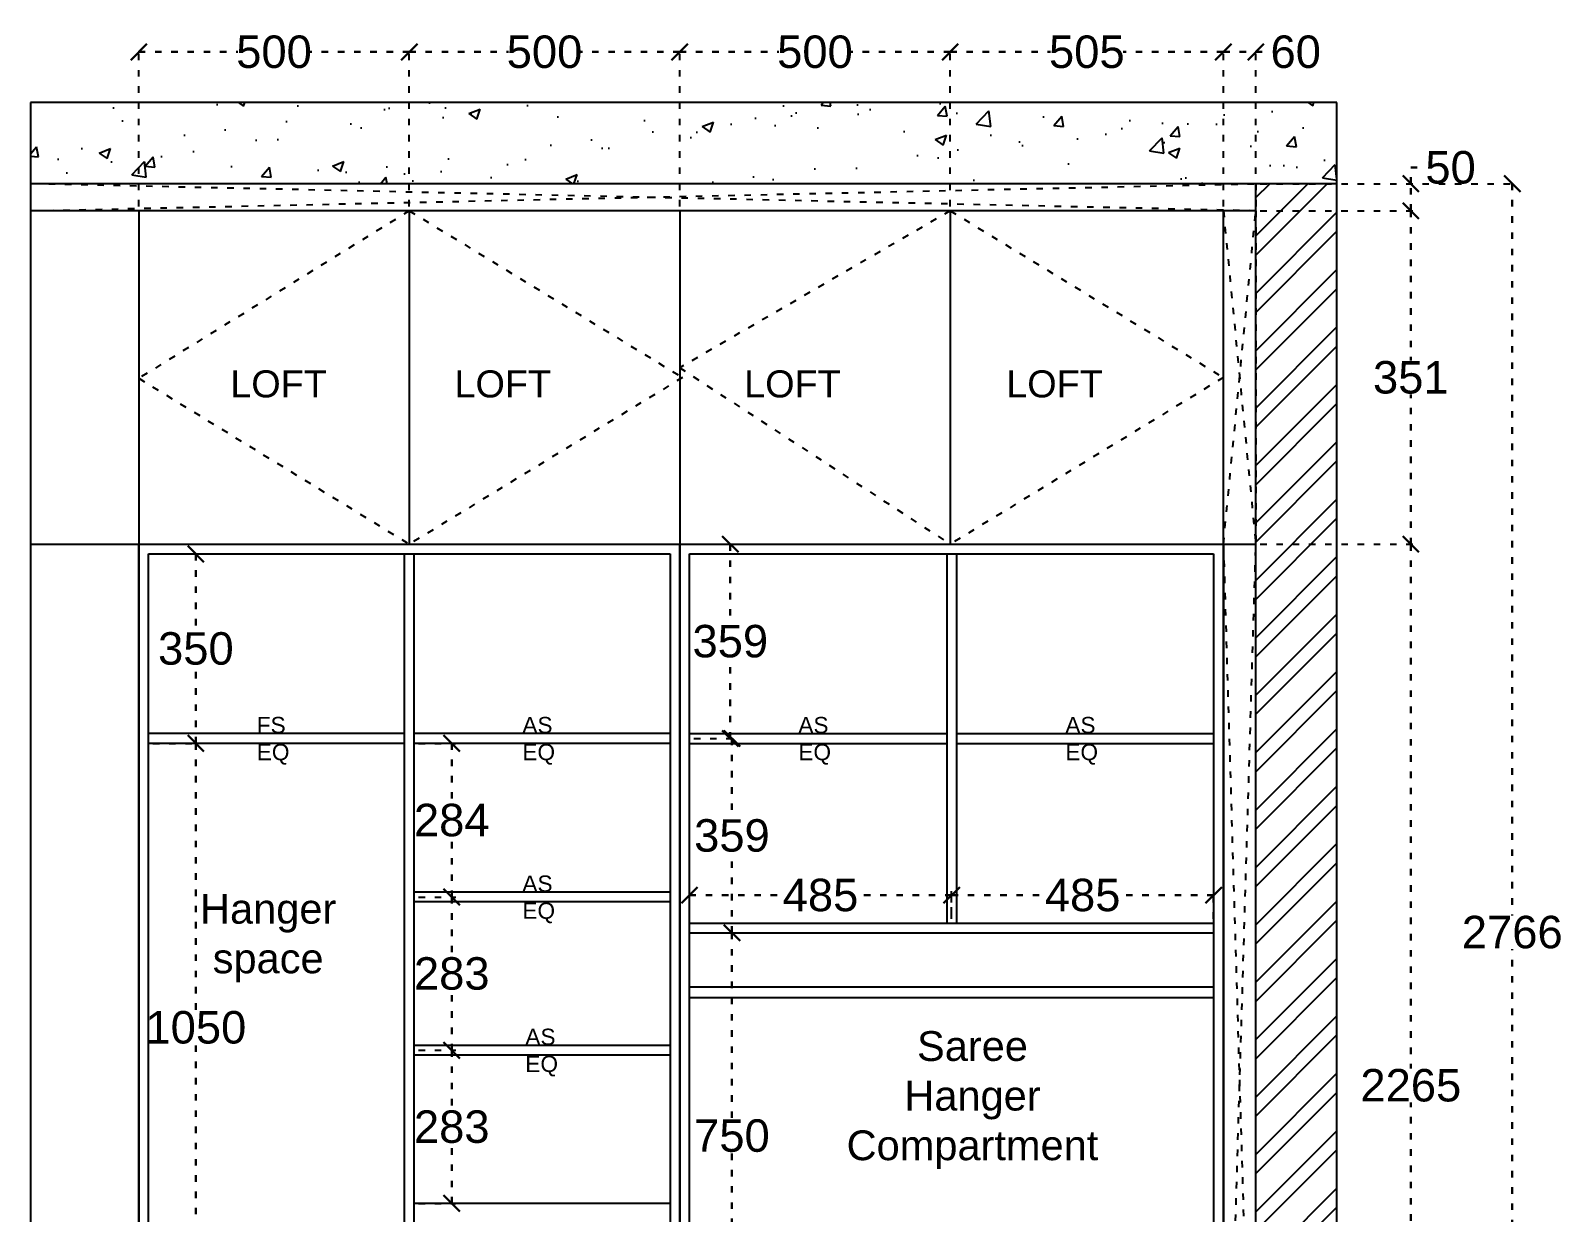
# Model space of a CAD drawing. Header units: millimetres. Extents: x 220712 to 1505573, y -354410 to 241923.
# Drawn here: x 250790 to 253620, y 116067 to 118250 of the extents above; entities that cross this region are included whole.
import ezdxf

# ---------------------------------------------------------------- set-up
doc = ezdxf.new("R2010")
doc.units = ezdxf.units.MM
doc.header["$MEASUREMENT"] = 0
doc.linetypes.add('ACAD_ISO03W100', pattern=[30, 12, -18])
doc.layers.add('Walls', color=253, linetype='Continuous')
doc.layers.add('Words', color=7, linetype='Continuous')
doc.styles.get("Standard").update_dxf_attribs({"font": 'arial.ttf'})
doc.dimstyles.get("Standard").update_dxf_attribs({"dimtxt": 60, "dimasz": 30, "dimexe": 7.75, "dimexo": 8.13, "dimgap": 0.63, "dimtad": 0, "dimtih": 1, "dimtoh": 1, "dimdec": 0, "dimzin": 0, "dimtxsty": 'Standard', "dimblk": 'OBLIQUE', "dimcen": 2.25, "dimclrd": 1, "dimclre": 1, "dimclrt": 1, "dimadec": 0, "dimazin": 0, "dimtfac": 1, "dimtdec": 0, "dimtofl": 0, "dimtmove": 0, "dimatfit": 3, "dimfxl": 1, "dimtolj": 1, "dimtzin": 0, "dimlwd": 30, "dimarcsym": 0})

# ---------------------------------------------------------------- blocks, each defined once
blk = doc.blocks.new('_Oblique')
at = {"color": 0, "linetype": 'ByBlock', "lineweight": -2}
blk.add_line((-0.5, -0.5), (0.5, 0.5), dxfattribs=at)
blk = doc.blocks.new('*D1168')
at = {"layer": 'Defpoints', "color": 0, "linetype": 'ACAD_ISO03W100', "transparency": 16777216}
for p in [(253055, 117301), (253341.5, 117301), (253055, 115301)]:
    blk.add_point(p, dxfattribs=at)
at = {"layer": 'Walls', "color": 1, "linetype": 'ACAD_ISO03W100', "lineweight": -2, "transparency": 16777216}
for p, q in [((253063.1, 117301), (253349.3, 117301)), ((253063.1, 115301), (253349.3, 115301))]:
    blk.add_line(p, q, dxfattribs=at)
at = {"layer": 'Walls', "color": 1, "linetype": 'ACAD_ISO03W100', "lineweight": 30, "transparency": 16777216}
for p, q in [((253341.5, 117301), (253341.5, 116332.3)), ((253341.5, 115301), (253341.5, 116269.7))]:
    blk.add_line(p, q, dxfattribs=at)
at = {"layer": 'Walls', "color": 1, "linetype": 'ACAD_ISO03W100', "lineweight": 30, "transparency": 16777216, "xscale": 30, "yscale": 30, "zscale": 30}
for p, rotation in [((253341.5, 117301), 90), ((253341.5, 115301), 270)]:
    blk.add_blockref('_Oblique', p, dxfattribs=dict(at, rotation=rotation))
at = {"layer": 'Walls', "color": 1, "linetype": 'ACAD_ISO03W100', "transparency": 16777216, "insert": (253341.5, 116301), "char_height": 60, "attachment_point": 5}
blk.add_mtext('\\A1;2265', dxfattribs=at)
blk = doc.blocks.new('*D1169')
at = {"layer": 'Defpoints', "color": 0, "linetype": 'ACAD_ISO03W100', "transparency": 16777216}
for p in [(253055, 117917), (253055, 117301), (253341.5, 117301)]:
    blk.add_point(p, dxfattribs=at)
at = {"layer": 'Walls', "color": 1, "linetype": 'ACAD_ISO03W100', "lineweight": -2, "transparency": 16777216}
for p, q in [((253063.1, 117917), (253349.3, 117917)), ((253063.1, 117301), (253349.3, 117301))]:
    blk.add_line(p, q, dxfattribs=at)
at = {"layer": 'Walls', "color": 1, "linetype": 'ACAD_ISO03W100', "lineweight": 30, "transparency": 16777216}
for p, q in [((253341.5, 117917), (253341.5, 117640.3)), ((253341.5, 117301), (253341.5, 117577.7))]:
    blk.add_line(p, q, dxfattribs=at)
at = {"layer": 'Walls', "color": 1, "linetype": 'ACAD_ISO03W100', "lineweight": 30, "transparency": 16777216, "xscale": 30, "yscale": 30, "zscale": 30}
for p, rotation in [((253341.5, 117917), 90), ((253341.5, 117301), 270)]:
    blk.add_blockref('_Oblique', p, dxfattribs=dict(at, rotation=rotation))
at = {"layer": 'Walls', "color": 1, "linetype": 'ACAD_ISO03W100', "transparency": 16777216, "insert": (253341.5, 117609), "char_height": 60, "attachment_point": 5}
blk.add_mtext('\\A1;351', dxfattribs=at)
blk = doc.blocks.new('*D1170')
at = {"layer": 'Defpoints', "color": 0, "linetype": 'ACAD_ISO03W100', "transparency": 16777216}
for p in [(253055, 117967), (253341.5, 117967), (253054.8, 117917)]:
    blk.add_point(p, dxfattribs=at)
at = {"layer": 'Walls', "color": 1, "linetype": 'ACAD_ISO03W100', "lineweight": 30, "transparency": 16777216}
for p, q in [((253341.5, 117967), (253341.5, 117997)), ((253341.5, 117997), (253371.5, 117997)), ((253341.5, 117917), (253341.5, 117967))]:
    blk.add_line(p, q, dxfattribs=at)
at = {"layer": 'Walls', "color": 1, "linetype": 'ACAD_ISO03W100', "lineweight": -2, "transparency": 16777216}
for p, q in [((253063.1, 117967), (253349.3, 117967)), ((253062.9, 117917), (253349.3, 117917))]:
    blk.add_line(p, q, dxfattribs=at)
at = {"layer": 'Walls', "color": 1, "linetype": 'ACAD_ISO03W100', "lineweight": 30, "transparency": 16777216, "xscale": 30, "yscale": 30, "zscale": 30}
for p, rotation in [((253341.5, 117967), 90), ((253341.5, 117917), 270)]:
    blk.add_blockref('_Oblique', p, dxfattribs=dict(at, rotation=rotation))
at = {"layer": 'Walls', "color": 1, "linetype": 'ACAD_ISO03W100', "transparency": 16777216, "insert": (253415, 117997), "char_height": 60, "attachment_point": 5}
blk.add_mtext('\\A1;50', dxfattribs=at)
blk = doc.blocks.new('*D1171')
at = {"layer": 'Defpoints', "color": 0, "linetype": 'ACAD_ISO03W100', "transparency": 16777216}
for p in [(253205, 117967), (253206.2, 115201), (253529, 115201)]:
    blk.add_point(p, dxfattribs=at)
at = {"layer": 'Walls', "color": 1, "linetype": 'ACAD_ISO03W100', "lineweight": -2, "transparency": 16777216}
for p, q in [((253213.1, 117967), (253536.8, 117967)), ((253214.3, 115201), (253536.8, 115201))]:
    blk.add_line(p, q, dxfattribs=at)
at = {"layer": 'Walls', "color": 1, "linetype": 'ACAD_ISO03W100', "lineweight": 30, "transparency": 16777216}
for p, q in [((253529, 117967), (253529, 116615.3)), ((253529, 115201), (253529, 116552.7))]:
    blk.add_line(p, q, dxfattribs=at)
at = {"layer": 'Walls', "color": 1, "linetype": 'ACAD_ISO03W100', "lineweight": 30, "transparency": 16777216, "xscale": 30, "yscale": 30, "zscale": 30}
for p, rotation in [((253529, 117967), 90), ((253529, 115201), 270)]:
    blk.add_blockref('_Oblique', p, dxfattribs=dict(at, rotation=rotation))
at = {"layer": 'Walls', "color": 1, "linetype": 'ACAD_ISO03W100', "transparency": 16777216, "insert": (253529, 116584), "char_height": 60, "attachment_point": 5}
blk.add_mtext('\\A1;2766', dxfattribs=at)
blk = doc.blocks.new('*D1172')
at = {"layer": 'Defpoints', "color": 0, "linetype": 'ACAD_ISO03W100', "transparency": 16777216}
for p in [(252492.5, 116652.5), (252008, 116601), (252492.5, 116601)]:
    blk.add_point(p, dxfattribs=at)
at = {"layer": 'Walls', "color": 1, "linetype": 'ACAD_ISO03W100', "lineweight": -2, "transparency": 16777216}
for p, q in [((252008, 116609.1), (252008, 116660.3)), ((252492.5, 116609.1), (252492.5, 116660.3))]:
    blk.add_line(p, q, dxfattribs=at)
at = {"layer": 'Walls', "color": 1, "linetype": 'ACAD_ISO03W100', "lineweight": 30, "transparency": 16777216}
for p, q in [((252008, 116652.5), (252181.9, 116652.5)), ((252492.5, 116652.5), (252318.6, 116652.5))]:
    blk.add_line(p, q, dxfattribs=at)
at = {"layer": 'Walls', "color": 1, "linetype": 'ACAD_ISO03W100', "lineweight": 30, "transparency": 16777216, "xscale": 30, "yscale": 30, "zscale": 30, "rotation": 180}
blk.add_blockref('_Oblique', (252008, 116652.5), dxfattribs=at)
at = {"layer": 'Walls', "color": 1, "linetype": 'ACAD_ISO03W100', "lineweight": 30, "transparency": 16777216, "xscale": 30, "yscale": 30, "zscale": 30}
blk.add_blockref('_Oblique', (252492.5, 116652.5), dxfattribs=at)
at = {"layer": 'Walls', "color": 1, "linetype": 'ACAD_ISO03W100', "transparency": 16777216, "insert": (252250.2, 116652.5), "char_height": 60, "attachment_point": 5}
blk.add_mtext('\\A1;485', dxfattribs=at)
blk = doc.blocks.new('*D1173')
at = {"layer": 'Defpoints', "color": 0, "linetype": 'ACAD_ISO03W100', "transparency": 16777216}
for p in [(252977, 116652.5), (252492.5, 116610), (252977, 116601)]:
    blk.add_point(p, dxfattribs=at)
at = {"layer": 'Walls', "color": 1, "linetype": 'ACAD_ISO03W100', "lineweight": -2, "transparency": 16777216}
for p, q in [((252492.5, 116618.1), (252492.5, 116660.3)), ((252977, 116609.1), (252977, 116660.3))]:
    blk.add_line(p, q, dxfattribs=at)
at = {"layer": 'Walls', "color": 1, "linetype": 'ACAD_ISO03W100', "lineweight": 30, "transparency": 16777216}
for p, q in [((252492.5, 116652.5), (252666.4, 116652.5)), ((252977, 116652.5), (252803.1, 116652.5))]:
    blk.add_line(p, q, dxfattribs=at)
at = {"layer": 'Walls', "color": 1, "linetype": 'ACAD_ISO03W100', "lineweight": 30, "transparency": 16777216, "xscale": 30, "yscale": 30, "zscale": 30, "rotation": 180}
blk.add_blockref('_Oblique', (252492.5, 116652.5), dxfattribs=at)
at = {"layer": 'Walls', "color": 1, "linetype": 'ACAD_ISO03W100', "lineweight": 30, "transparency": 16777216, "xscale": 30, "yscale": 30, "zscale": 30}
blk.add_blockref('_Oblique', (252977, 116652.5), dxfattribs=at)
at = {"layer": 'Walls', "color": 1, "linetype": 'ACAD_ISO03W100', "transparency": 16777216, "insert": (252734.8, 116652.5), "char_height": 60, "attachment_point": 5}
blk.add_mtext('\\A1;485', dxfattribs=at)
blk = doc.blocks.new('*D1174')
at = {"layer": 'Defpoints', "color": 0, "linetype": 'ACAD_ISO03W100', "transparency": 16777216}
for p in [(252008, 116942), (252086.5, 116942), (252008, 116583)]:
    blk.add_point(p, dxfattribs=at)
at = {"layer": 'Walls', "color": 1, "linetype": 'ACAD_ISO03W100', "lineweight": -2, "transparency": 16777216}
for p, q in [((252016.1, 116942), (252094.3, 116942)), ((252016.1, 116583), (252094.3, 116583))]:
    blk.add_line(p, q, dxfattribs=at)
at = {"layer": 'Walls', "color": 1, "linetype": 'ACAD_ISO03W100', "lineweight": 30, "transparency": 16777216}
for p, q in [((252086.5, 116942), (252086.5, 116793.8)), ((252086.5, 116583), (252086.5, 116731.2))]:
    blk.add_line(p, q, dxfattribs=at)
at = {"layer": 'Walls', "color": 1, "linetype": 'ACAD_ISO03W100', "lineweight": 30, "transparency": 16777216, "xscale": 30, "yscale": 30, "zscale": 30}
for p, rotation in [((252086.5, 116942), 90), ((252086.5, 116583), 270)]:
    blk.add_blockref('_Oblique', p, dxfattribs=dict(at, rotation=rotation))
at = {"layer": 'Walls', "color": 1, "linetype": 'ACAD_ISO03W100', "transparency": 16777216, "insert": (252086.5, 116762.5), "char_height": 60, "attachment_point": 5}
blk.add_mtext('\\A1;359', dxfattribs=at)
blk = doc.blocks.new('*D1175')
at = {"layer": 'Defpoints', "color": 0, "linetype": 'ACAD_ISO03W100', "transparency": 16777216}
for p in [(252008, 117301), (252083.5, 117301), (252008, 116942)]:
    blk.add_point(p, dxfattribs=at)
at = {"layer": 'Walls', "color": 1, "linetype": 'ACAD_ISO03W100', "lineweight": -2, "transparency": 16777216}
for p, q in [((252016.1, 117301), (252091.3, 117301)), ((252016.1, 116942), (252091.3, 116942))]:
    blk.add_line(p, q, dxfattribs=at)
at = {"layer": 'Walls', "color": 1, "linetype": 'ACAD_ISO03W100', "lineweight": 30, "transparency": 16777216}
for p, q in [((252083.5, 117301), (252083.5, 117152.8)), ((252083.5, 116942), (252083.5, 117090.2))]:
    blk.add_line(p, q, dxfattribs=at)
at = {"layer": 'Walls', "color": 1, "linetype": 'ACAD_ISO03W100', "lineweight": 30, "transparency": 16777216, "xscale": 30, "yscale": 30, "zscale": 30}
for p, rotation in [((252083.5, 117301), 90), ((252083.5, 116942), 270)]:
    blk.add_blockref('_Oblique', p, dxfattribs=dict(at, rotation=rotation))
at = {"layer": 'Walls', "color": 1, "linetype": 'ACAD_ISO03W100', "transparency": 16777216, "insert": (252083.5, 117121.5), "char_height": 60, "attachment_point": 5}
blk.add_mtext('\\A1;359', dxfattribs=at)
blk = doc.blocks.new('*D1176')
at = {"layer": 'Defpoints', "color": 0, "linetype": 'ACAD_ISO03W100', "transparency": 16777216}
for p in [(252008, 116583), (252008, 115833), (252086.5, 115833)]:
    blk.add_point(p, dxfattribs=at)
at = {"layer": 'Walls', "color": 1, "linetype": 'ACAD_ISO03W100', "lineweight": -2, "transparency": 16777216}
for p, q in [((252016.1, 116583), (252094.3, 116583)), ((252016.1, 115833), (252094.3, 115833))]:
    blk.add_line(p, q, dxfattribs=at)
at = {"layer": 'Walls', "color": 1, "linetype": 'ACAD_ISO03W100', "lineweight": 30, "transparency": 16777216}
for p, q in [((252086.5, 116583), (252086.5, 116239.3)), ((252086.5, 115833), (252086.5, 116176.7))]:
    blk.add_line(p, q, dxfattribs=at)
at = {"layer": 'Walls', "color": 1, "linetype": 'ACAD_ISO03W100', "lineweight": 30, "transparency": 16777216, "xscale": 30, "yscale": 30, "zscale": 30}
for p, rotation in [((252086.5, 116583), 90), ((252086.5, 115833), 270)]:
    blk.add_blockref('_Oblique', p, dxfattribs=dict(at, rotation=rotation))
at = {"layer": 'Walls', "color": 1, "linetype": 'ACAD_ISO03W100', "transparency": 16777216, "insert": (252086.5, 116208), "char_height": 60, "attachment_point": 5}
blk.add_mtext('\\A1;750', dxfattribs=at)
blk = doc.blocks.new('*D1179')
at = {"layer": 'Defpoints', "color": 0, "linetype": 'ACAD_ISO03W100', "transparency": 16777216}
for p in [(251499, 116366), (251568.5, 116366), (251499, 116083)]:
    blk.add_point(p, dxfattribs=at)
at = {"layer": 'Walls', "color": 1, "linetype": 'ACAD_ISO03W100', "lineweight": -2, "transparency": 16777216}
for p, q in [((251507.1, 116366), (251576.3, 116366)), ((251507.1, 116083), (251576.3, 116083))]:
    blk.add_line(p, q, dxfattribs=at)
at = {"layer": 'Walls', "color": 1, "linetype": 'ACAD_ISO03W100', "lineweight": 30, "transparency": 16777216}
for p, q in [((251568.5, 116366), (251568.5, 116255.8)), ((251568.5, 116083), (251568.5, 116193.2))]:
    blk.add_line(p, q, dxfattribs=at)
at = {"layer": 'Walls', "color": 1, "linetype": 'ACAD_ISO03W100', "lineweight": 30, "transparency": 16777216, "xscale": 30, "yscale": 30, "zscale": 30}
for p, rotation in [((251568.5, 116366), 90), ((251568.5, 116083), 270)]:
    blk.add_blockref('_Oblique', p, dxfattribs=dict(at, rotation=rotation))
at = {"layer": 'Walls', "color": 1, "linetype": 'ACAD_ISO03W100', "transparency": 16777216, "insert": (251568.5, 116224.5), "char_height": 60, "attachment_point": 5}
blk.add_mtext('\\A1;283', dxfattribs=at)
blk = doc.blocks.new('*D1164')
at = {"layer": 'Defpoints', "color": 0, "linetype": 'ACAD_ISO03W100', "transparency": 16777216}
for p in [(251499, 116649), (251568.5, 116649), (251499, 116366)]:
    blk.add_point(p, dxfattribs=at)
at = {"layer": 'Walls', "color": 1, "linetype": 'ACAD_ISO03W100', "lineweight": -2, "transparency": 16777216}
for p, q in [((251507.1, 116649), (251576.3, 116649)), ((251507.1, 116366), (251576.3, 116366))]:
    blk.add_line(p, q, dxfattribs=at)
at = {"layer": 'Walls', "color": 1, "linetype": 'ACAD_ISO03W100', "lineweight": 30, "transparency": 16777216}
for p, q in [((251568.5, 116649), (251568.5, 116538.8)), ((251568.5, 116366), (251568.5, 116476.2))]:
    blk.add_line(p, q, dxfattribs=at)
at = {"layer": 'Walls', "color": 1, "linetype": 'ACAD_ISO03W100', "lineweight": 30, "transparency": 16777216, "xscale": 30, "yscale": 30, "zscale": 30}
for p, rotation in [((251568.5, 116649), 90), ((251568.5, 116366), 270)]:
    blk.add_blockref('_Oblique', p, dxfattribs=dict(at, rotation=rotation))
at = {"layer": 'Walls', "color": 1, "linetype": 'ACAD_ISO03W100', "transparency": 16777216, "insert": (251568.5, 116507.5), "char_height": 60, "attachment_point": 5}
blk.add_mtext('\\A1;283', dxfattribs=at)
blk = doc.blocks.new('*D1180')
at = {"layer": 'Defpoints', "color": 0, "linetype": 'ACAD_ISO03W100', "transparency": 16777216}
for p in [(251499, 116933), (251568.5, 116933), (251499, 116649)]:
    blk.add_point(p, dxfattribs=at)
at = {"layer": 'Walls', "color": 1, "linetype": 'ACAD_ISO03W100', "lineweight": -2, "transparency": 16777216}
for p, q in [((251507.1, 116933), (251576.3, 116933)), ((251507.1, 116649), (251576.3, 116649))]:
    blk.add_line(p, q, dxfattribs=at)
at = {"layer": 'Walls', "color": 1, "linetype": 'ACAD_ISO03W100', "lineweight": 30, "transparency": 16777216}
for p, q in [((251568.5, 116933), (251568.5, 116822.3)), ((251568.5, 116649), (251568.5, 116759.7))]:
    blk.add_line(p, q, dxfattribs=at)
at = {"layer": 'Walls', "color": 1, "linetype": 'ACAD_ISO03W100', "lineweight": 30, "transparency": 16777216, "xscale": 30, "yscale": 30, "zscale": 30}
for p, rotation in [((251568.5, 116933), 90), ((251568.5, 116649), 270)]:
    blk.add_blockref('_Oblique', p, dxfattribs=dict(at, rotation=rotation))
at = {"layer": 'Walls', "color": 1, "linetype": 'ACAD_ISO03W100', "transparency": 16777216, "insert": (251568.5, 116791), "char_height": 60, "attachment_point": 5}
blk.add_mtext('\\A1;284', dxfattribs=at)
blk = doc.blocks.new('*D1183')
at = {"layer": 'Defpoints', "color": 0, "linetype": 'ACAD_ISO03W100', "transparency": 16777216}
for p in [(251008, 116933), (251095.5, 116933), (251008, 115883)]:
    blk.add_point(p, dxfattribs=at)
at = {"layer": 'Walls', "color": 1, "linetype": 'ACAD_ISO03W100', "lineweight": -2, "transparency": 16777216}
for p, q in [((251016.1, 116933), (251103.3, 116933)), ((251016.1, 115883), (251103.3, 115883))]:
    blk.add_line(p, q, dxfattribs=at)
at = {"layer": 'Walls', "color": 1, "linetype": 'ACAD_ISO03W100', "lineweight": 30, "transparency": 16777216}
for p, q in [((251095.5, 116933), (251095.5, 116439.3)), ((251095.5, 115883), (251095.5, 116376.7))]:
    blk.add_line(p, q, dxfattribs=at)
at = {"layer": 'Walls', "color": 1, "linetype": 'ACAD_ISO03W100', "lineweight": 30, "transparency": 16777216, "xscale": 30, "yscale": 30, "zscale": 30}
for p, rotation in [((251095.5, 116933), 90), ((251095.5, 115883), 270)]:
    blk.add_blockref('_Oblique', p, dxfattribs=dict(at, rotation=rotation))
at = {"layer": 'Walls', "color": 1, "linetype": 'ACAD_ISO03W100', "transparency": 16777216, "insert": (251095.5, 116408), "char_height": 60, "attachment_point": 5}
blk.add_mtext('\\A1;1050', dxfattribs=at)
blk = doc.blocks.new('*D1184')
at = {"layer": 'Defpoints', "color": 0, "linetype": 'ACAD_ISO03W100', "transparency": 16777216}
for p in [(251008, 117283), (251095.5, 117283), (251008, 116933)]:
    blk.add_point(p, dxfattribs=at)
at = {"layer": 'Walls', "color": 1, "linetype": 'ACAD_ISO03W100', "lineweight": -2, "transparency": 16777216}
for p, q in [((251016.1, 117283), (251103.3, 117283)), ((251016.1, 116933), (251103.3, 116933))]:
    blk.add_line(p, q, dxfattribs=at)
at = {"layer": 'Walls', "color": 1, "linetype": 'ACAD_ISO03W100', "lineweight": 30, "transparency": 16777216}
for p, q in [((251095.5, 117283), (251095.5, 117139.3)), ((251095.5, 116933), (251095.5, 117076.7))]:
    blk.add_line(p, q, dxfattribs=at)
at = {"layer": 'Walls', "color": 1, "linetype": 'ACAD_ISO03W100', "lineweight": 30, "transparency": 16777216, "xscale": 30, "yscale": 30, "zscale": 30}
for p, rotation in [((251095.5, 117283), 90), ((251095.5, 116933), 270)]:
    blk.add_blockref('_Oblique', p, dxfattribs=dict(at, rotation=rotation))
at = {"layer": 'Walls', "color": 1, "linetype": 'ACAD_ISO03W100', "transparency": 16777216, "insert": (251095.5, 117108), "char_height": 60, "attachment_point": 5}
blk.add_mtext('\\A1;350', dxfattribs=at)
blk = doc.blocks.new('*D1186')
at = {"layer": 'Defpoints', "color": 0, "linetype": 'ACAD_ISO03W100', "transparency": 16777216}
for p in [(250990, 118210.5), (250990, 117917), (251490, 117917)]:
    blk.add_point(p, dxfattribs=at)
at = {"layer": 'Walls', "color": 1, "linetype": 'ACAD_ISO03W100', "lineweight": -2, "transparency": 16777216}
for p, q in [((250990, 117925.1), (250990, 118218.3)), ((251490, 117925.1), (251490, 118218.3))]:
    blk.add_line(p, q, dxfattribs=at)
at = {"layer": 'Walls', "color": 1, "linetype": 'ACAD_ISO03W100', "lineweight": 30, "transparency": 16777216}
for p, q in [((250990, 118210.5), (251173.2, 118210.5)), ((251490, 118210.5), (251306.8, 118210.5))]:
    blk.add_line(p, q, dxfattribs=at)
at = {"layer": 'Walls', "color": 1, "linetype": 'ACAD_ISO03W100', "lineweight": 30, "transparency": 16777216, "xscale": 30, "yscale": 30, "zscale": 30, "rotation": 180}
blk.add_blockref('_Oblique', (250990, 118210.5), dxfattribs=at)
at = {"layer": 'Walls', "color": 1, "linetype": 'ACAD_ISO03W100', "lineweight": 30, "transparency": 16777216, "xscale": 30, "yscale": 30, "zscale": 30}
blk.add_blockref('_Oblique', (251490, 118210.5), dxfattribs=at)
at = {"layer": 'Walls', "color": 1, "linetype": 'ACAD_ISO03W100', "transparency": 16777216, "insert": (251240, 118210.5), "char_height": 60, "attachment_point": 5}
blk.add_mtext('\\A1;500', dxfattribs=at)
blk = doc.blocks.new('*D1187')
at = {"layer": 'Defpoints', "color": 0, "linetype": 'ACAD_ISO03W100', "transparency": 16777216}
for p in [(251990, 118210.5), (251490, 117917), (251990, 117917)]:
    blk.add_point(p, dxfattribs=at)
at = {"layer": 'Walls', "color": 1, "linetype": 'ACAD_ISO03W100', "lineweight": -2, "transparency": 16777216}
for p, q in [((251490, 117925.1), (251490, 118218.3)), ((251990, 117925.1), (251990, 118218.3))]:
    blk.add_line(p, q, dxfattribs=at)
at = {"layer": 'Walls', "color": 1, "linetype": 'ACAD_ISO03W100', "lineweight": 30, "transparency": 16777216}
for p, q in [((251490, 118210.5), (251673.2, 118210.5)), ((251990, 118210.5), (251806.8, 118210.5))]:
    blk.add_line(p, q, dxfattribs=at)
at = {"layer": 'Walls', "color": 1, "linetype": 'ACAD_ISO03W100', "lineweight": 30, "transparency": 16777216, "xscale": 30, "yscale": 30, "zscale": 30, "rotation": 180}
blk.add_blockref('_Oblique', (251490, 118210.5), dxfattribs=at)
at = {"layer": 'Walls', "color": 1, "linetype": 'ACAD_ISO03W100', "lineweight": 30, "transparency": 16777216, "xscale": 30, "yscale": 30, "zscale": 30}
blk.add_blockref('_Oblique', (251990, 118210.5), dxfattribs=at)
at = {"layer": 'Walls', "color": 1, "linetype": 'ACAD_ISO03W100', "transparency": 16777216, "insert": (251740, 118210.5), "char_height": 60, "attachment_point": 5}
blk.add_mtext('\\A1;500', dxfattribs=at)
blk = doc.blocks.new('*D1188')
at = {"layer": 'Defpoints', "color": 0, "linetype": 'ACAD_ISO03W100', "transparency": 16777216}
for p in [(252490, 118210.5), (251990, 117917), (252490, 117917)]:
    blk.add_point(p, dxfattribs=at)
at = {"layer": 'Walls', "color": 1, "linetype": 'ACAD_ISO03W100', "lineweight": -2, "transparency": 16777216}
for p, q in [((251990, 117925.1), (251990, 118218.3)), ((252490, 117925.1), (252490, 118218.3))]:
    blk.add_line(p, q, dxfattribs=at)
at = {"layer": 'Walls', "color": 1, "linetype": 'ACAD_ISO03W100', "lineweight": 30, "transparency": 16777216}
for p, q in [((251990, 118210.5), (252173.2, 118210.5)), ((252490, 118210.5), (252306.8, 118210.5))]:
    blk.add_line(p, q, dxfattribs=at)
at = {"layer": 'Walls', "color": 1, "linetype": 'ACAD_ISO03W100', "lineweight": 30, "transparency": 16777216, "xscale": 30, "yscale": 30, "zscale": 30, "rotation": 180}
blk.add_blockref('_Oblique', (251990, 118210.5), dxfattribs=at)
at = {"layer": 'Walls', "color": 1, "linetype": 'ACAD_ISO03W100', "lineweight": 30, "transparency": 16777216, "xscale": 30, "yscale": 30, "zscale": 30}
blk.add_blockref('_Oblique', (252490, 118210.5), dxfattribs=at)
at = {"layer": 'Walls', "color": 1, "linetype": 'ACAD_ISO03W100', "transparency": 16777216, "insert": (252240, 118210.5), "char_height": 60, "attachment_point": 5}
blk.add_mtext('\\A1;500', dxfattribs=at)
blk = doc.blocks.new('*D1189')
at = {"layer": 'Defpoints', "color": 0, "linetype": 'ACAD_ISO03W100', "transparency": 16777216}
for p in [(252995, 118210.5), (252490, 117917), (252995, 117917)]:
    blk.add_point(p, dxfattribs=at)
at = {"layer": 'Walls', "color": 1, "linetype": 'ACAD_ISO03W100', "lineweight": -2, "transparency": 16777216}
for p, q in [((252490, 117925.1), (252490, 118218.3)), ((252995, 117925.1), (252995, 118218.3))]:
    blk.add_line(p, q, dxfattribs=at)
at = {"layer": 'Walls', "color": 1, "linetype": 'ACAD_ISO03W100', "lineweight": 30, "transparency": 16777216}
for p, q in [((252490, 118210.5), (252675.4, 118210.5)), ((252995, 118210.5), (252809.6, 118210.5))]:
    blk.add_line(p, q, dxfattribs=at)
at = {"layer": 'Walls', "color": 1, "linetype": 'ACAD_ISO03W100', "lineweight": 30, "transparency": 16777216, "xscale": 30, "yscale": 30, "zscale": 30, "rotation": 180}
blk.add_blockref('_Oblique', (252490, 118210.5), dxfattribs=at)
at = {"layer": 'Walls', "color": 1, "linetype": 'ACAD_ISO03W100', "lineweight": 30, "transparency": 16777216, "xscale": 30, "yscale": 30, "zscale": 30}
blk.add_blockref('_Oblique', (252995, 118210.5), dxfattribs=at)
at = {"layer": 'Walls', "color": 1, "linetype": 'ACAD_ISO03W100', "transparency": 16777216, "insert": (252742.5, 118210.5), "char_height": 60, "attachment_point": 5}
blk.add_mtext('\\A1;505', dxfattribs=at)
blk = doc.blocks.new('*D1165')
at = {"layer": 'Defpoints', "color": 0, "linetype": 'ACAD_ISO03W100', "transparency": 16777216}
for p in [(253055, 118210.5), (252995, 117917), (253055, 117917)]:
    blk.add_point(p, dxfattribs=at)
at = {"layer": 'Walls', "color": 1, "linetype": 'ACAD_ISO03W100', "lineweight": -2, "transparency": 16777216}
for p, q in [((252995, 117925.1), (252995, 118218.3)), ((253055, 117925.1), (253055, 118218.3))]:
    blk.add_line(p, q, dxfattribs=at)
at = {"layer": 'Walls', "color": 1, "linetype": 'ACAD_ISO03W100', "lineweight": 30, "transparency": 16777216}
for p, q in [((252995, 118210.5), (253055, 118210.5)), ((253055, 118210.5), (253085, 118210.5))]:
    blk.add_line(p, q, dxfattribs=at)
at = {"layer": 'Walls', "color": 1, "linetype": 'ACAD_ISO03W100', "lineweight": 30, "transparency": 16777216, "xscale": 30, "yscale": 30, "zscale": 30, "rotation": 180}
blk.add_blockref('_Oblique', (252995, 118210.5), dxfattribs=at)
at = {"layer": 'Walls', "color": 1, "linetype": 'ACAD_ISO03W100', "lineweight": 30, "transparency": 16777216, "xscale": 30, "yscale": 30, "zscale": 30}
blk.add_blockref('_Oblique', (253055, 118210.5), dxfattribs=at)
at = {"layer": 'Walls', "color": 1, "linetype": 'ACAD_ISO03W100', "transparency": 16777216, "insert": (253128.7, 118210.5), "char_height": 60, "attachment_point": 5}
blk.add_mtext('\\A1;60', dxfattribs=at)

msp = doc.modelspace()

# ---------------------------------------------------------------- hatches: boundary and pattern name
at = {"layer": 'Walls', "linetype": 'ACAD_ISO03W100', "true_color": 0xc7c8ca}
h = msp.add_hatch(dxfattribs=at)
h.set_pattern_fill('AR-CONC', color=9, scale=30)
h.set_pattern_definition([(50, (-354, 120), (215.17805, -18.82564), [22.5, -247.5]), (355, (-354, 120), (-41.6254, 225.65764), [18, -198]), (100.451444, (-336.07, 118.44), (173.55265, 206.832), [19.12206, -210.34263]), (46.1842, (-354, 180), (320.1724, -49.65578), [33.75, -371.25]), (96.63564, (-327.32, 175.87), (280.3986, 292.23558), [28.6831, -315.51413]), (351.18416, (-354, 180), (280.3986, 292.23558), [27, -297]), (21, (-324, 165), (179.07212, -120.78567), [22.5, -247.5]), (326, (-324, 165), (72.9946, 217.54501), [18, -198]), (71.451445, (-309.08, 154.94), (252.06671, 96.75935), [19.12206, -210.34263]), (37.5, (-354, 120.004), (3.647957, 99.868156), [0, -195.6, 0, -201, 0, -198.75]), (7.5, (-354, 120), (78.92086, 118.323514), [0, -114.6, 0, -191.1, 0, -75.75]), (327.5, (-420.9, 120.004), (160.14673, -6.766462), [0, -75, 0, -234, 0, -310.5]), (317.5, (-450.9, 120), (174.95585, 30.031495), [0, -97.5, 0, -155.4, 0, -220.5])])
h.paths.add_polyline_path([(253205, 117967), (253205, 118117), (250790, 118117), (250790, 117967)])
h = msp.add_hatch(dxfattribs=at)
h.set_pattern_fill('ANSI32', color=9, scale=200)
h.set_pattern_definition([(45, (-354, 120.004), (-53.033009, 53.033009), []), (45, (-318.645, 120.004), (-53.033009, 53.033009), [])])
h.paths.add_polyline_path([(253205, 117967), (253055, 117967), (253055, 115201), (253205, 115201)])

# ---------------------------------------------------------------- linework, layer by layer
at = {"layer": 'Walls', "color": 18, "true_color": 0x000000}
for p, q in [((250790, 118117), (250790, 115201)), ((253205, 118117), (250790, 118117)), ((253205, 115201), (253205, 118117)), ((253205, 117967), (250790, 117967)), ((253055, 115201), (253055, 117967)), ((253055, 117917), (250790, 117917)), ((250990, 117917), (250990, 115201)), ((251490, 117917), (251490, 117301)), ((251990, 117917), (251990, 115301)), ((252490, 117917), (252490, 117301)), ((252995, 115301), (252995, 117917)), ((250790, 117301), (253055, 117301)), ((251008, 117283), (251972, 117283)), ((251008, 115319), (251008, 117283)), ((251481, 115665), (251481, 117283)), ((251499, 115665), (251499, 117283)), ((251972, 117283), (251972, 115319)), ((252008, 117283), (252977, 117283)), ((252008, 115319), (252008, 117283)), ((252483.5, 117283), (252483.5, 116601)), ((252501.5, 117283), (252501.5, 116601)), ((252977, 117283), (252977, 115319)), ((251481, 116951), (251008, 116951)), ((251481, 116933), (251008, 116933)), ((251972, 116951), (251499, 116951)), ((251972, 116933), (251499, 116933)), ((252008, 116951), (252483.5, 116951)), ((252008, 116933), (252483.5, 116933)), ((252501.5, 116951), (252977, 116951)), ((252501.5, 116933), (252977, 116933)), ((251972, 116658), (251499, 116658)), ((251972, 116640), (251499, 116640)), ((252008, 116601), (252977, 116601)), ((252008, 116583), (252977, 116583)), ((252008, 116483), (252977, 116483)), ((252977, 116463), (252008, 116463)), ((251972, 116375), (251499, 116375)), ((251972, 116357), (251499, 116357)), ((251972, 116083), (251499, 116083))]:
    msp.add_line(p, q, dxfattribs=at)
at = {"layer": 'Walls', "color": 240, "linetype": 'ACAD_ISO03W100', "true_color": 0xed1f24}
for points in [[(250790, 117917), (253055, 117967), (253055, 117917), (250790, 117967)], [(252995, 117301), (253055, 117917), (252995, 117917), (253055, 117301)], [(252995, 117301), (253055, 115301), (252995, 115301), (253055, 117301)]]:
    msp.add_lwpolyline(points, dxfattribs=at)
at = {"layer": 'Walls', "color": 9, "linetype": 'ACAD_ISO03W100', "true_color": 0xc7c8ca}
for points in [[(251490, 117917), (250990, 117607.5), (251490, 117301)], [(251490, 117917), (251995, 117609), (251490, 117301)], [(252490, 117917), (251990, 117627), (252490, 117301)], [(252490, 117917), (252995, 117609), (252490, 117301)], [(253054.8, 117917), (253054.8, 117301)]]:
    msp.add_lwpolyline(points, dxfattribs=at)
at = {"layer": 'Walls', "color": 18, "true_color": 0x000000}
for points in [[(250990, 117301), (251990, 117301), (251990, 115301), (250990, 115301)], [(251990, 117301), (252995, 117301), (252995, 115301), (251990, 115301)]]:
    msp.add_lwpolyline(points, close=True, dxfattribs=at)

# ---------------------------------------------------------------- texts
at = {"color": 7, "char_height": 50, "attachment_point": 1}
for insert in [(251017, 117622.2), (251431.5, 117622.2), (251967, 117622.2), (252451.5, 117622.2)]:
    msp.add_mtext_dynamic_manual_height_columns('\\pxqc;LOFT', width=462.73, gutter_width=1213, heights=[0], dxfattribs=dict(at, insert=insert))
at = {"layer": 'Words', "color": 0, "attachment_point": 1}
for s, width, heights, insert, char_height in [('FS\\PEQ', 1178.022, [0], (251208, 116981.9), 30), ('AS\\PEQ', 1178.022, [0], (251699, 116981.9), 30), ('AS\\PEQ', 1178.022, [0], (252209.2, 116981.9), 30), ('AS\\PEQ', 1178.022, [0], (252702.8, 116981.9), 30), ('AS\\PEQ', 1178.022, [0], (251699, 116688.9), 30), ('\\pxqc;Hanger space  ', 324.313, [440.1], (251067, 116654.9), 55), ('AS\\PEQ', 1178.022, [0], (251704.5, 116405.9), 30), ('\\pxqc;Saree Hanger Compartment', 324.313, [440.1], (252369, 116401.3), 55)]:
    msp.add_mtext_dynamic_manual_height_columns(s, width=width, gutter_width=866.4, heights=heights, dxfattribs=dict(at, insert=insert, char_height=char_height))

# ---------------------------------------------------------------- dimensions: what is measured, and where the dimension line sits
at = {"layer": 'Walls', "color": 18, "linetype": 'ACAD_ISO03W100', "true_color": 0x000000}
for base, p1, p2, picture, middle in [((250990, 118210.5), (251490, 117917), (250990, 117917), '*D1186', (251240, 118210.5)), ((251990, 118210.5), (251490, 117917), (251990, 117917), '*D1187', (251740, 118210.5)), ((252490, 118210.5), (251990, 117917), (252490, 117917), '*D1188', (252240, 118210.5)), ((252995, 118210.5), (252490, 117917), (252995, 117917), '*D1189', (252742.5, 118210.5)), ((253055, 118210.5), (252995, 117917), (253055, 117917), '*D1165', (253128.7, 118210.5)), ((252492.5, 116652.504496), (252008, 116601.004496), (252492.5, 116601.004496), '*D1172', (252250.25, 116652.504496)), ((252977, 116652.504496), (252492.5, 116610.004496), (252977, 116601.004496), '*D1173', (252734.75, 116652.504496))]:
    dim = msp.add_linear_dim(base=base, p1=p1, p2=p2, dimstyle='Standard', dxfattribs=at)
    dim.commit()
    dim.dimension.update_dxf_attribs({"geometry": picture, "text_midpoint": middle})
at = {"layer": 'Walls', "color": 9, "linetype": 'ACAD_ISO03W100', "true_color": 0xc7c8ca}
for base, p1, p2, picture, middle in [((253341.5, 117967), (253054.8, 117917), (253055, 117967), '*D1170', (253415, 117997)), ((253529, 115201), (253205, 117967), (253206.2, 115201), '*D1171', (253529, 116584))]:
    dim = msp.add_linear_dim(base=base, p1=p1, p2=p2, angle=90, dimstyle='Standard', dxfattribs=at)
    dim.commit()
    dim.dimension.update_dxf_attribs({"geometry": picture, "text_midpoint": middle})
for p1, text, picture, middle in [((253055, 117917), '351', '*D1169', (253341.5, 117609)), ((253055, 115301), '2265', '*D1168', (253341.5, 116301))]:
    dim = msp.add_linear_dim(base=(253341.5, 117301), p1=p1, p2=(253055, 117301), angle=90, text=text, dimstyle='Standard', dxfattribs=at)
    dim.commit()
    dim.dimension.update_dxf_attribs({"geometry": picture, "text_midpoint": middle})
at = {"layer": 'Walls', "color": 18, "linetype": 'ACAD_ISO03W100', "true_color": 0x000000}
for base, p1, p2, picture, middle in [((251095.5, 117283), (251008, 116933), (251008, 117283), '*D1184', (251095.5, 117108)), ((252083.5, 117301), (252008, 116942), (252008, 117301), '*D1175', (252083.5, 117121.5)), ((251095.5, 116933), (251008, 115883), (251008, 116933), '*D1183', (251095.5, 116408)), ((251568.5, 116933), (251499, 116649), (251499, 116933), '*D1180', (251568.5, 116791)), ((252086.5, 116942), (252008, 116583), (252008, 116942), '*D1174', (252086.5, 116762.5)), ((251568.5, 116649), (251499, 116366), (251499, 116649), '*D1164', (251568.5, 116507.5)), ((252086.5, 115833), (252008, 116583), (252008, 115833), '*D1176', (252086.5, 116208)), ((251568.5, 116366), (251499, 116083), (251499, 116366), '*D1179', (251568.5, 116224.5))]:
    dim = msp.add_linear_dim(base=base, p1=p1, p2=p2, angle=90, dimstyle='Standard', dxfattribs=at)
    dim.commit()
    dim.dimension.update_dxf_attribs({"geometry": picture, "text_midpoint": middle})

doc.saveas('drawing.dxf')
